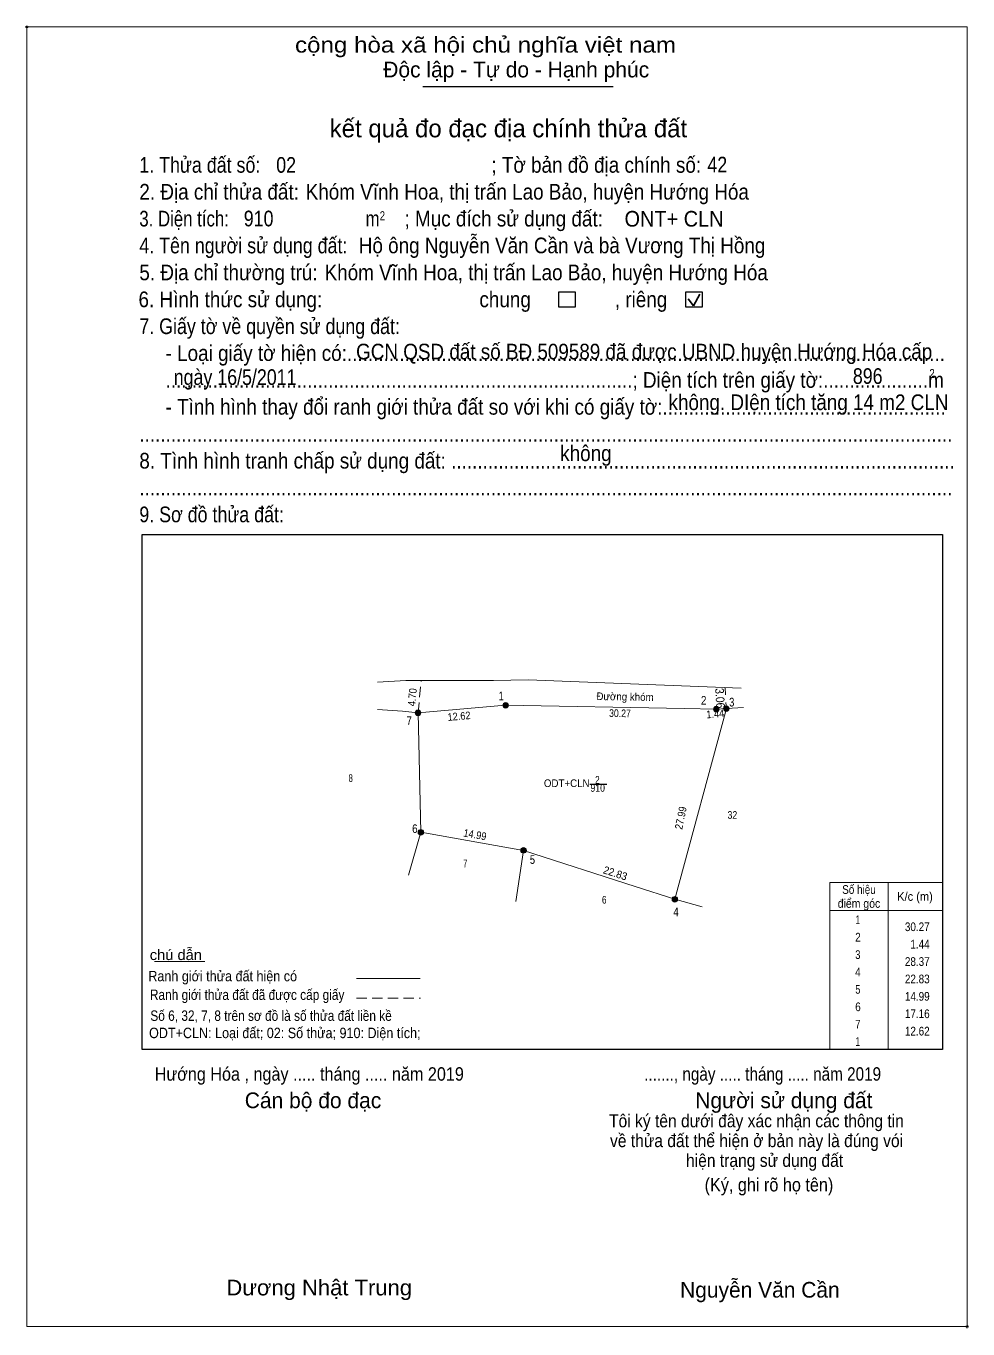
# Model space of a CAD drawing. Header units: metres. Extents: x 537460 to 538140, y 1836762 to 1837133.
# Drawn here: x 537459.9 to 537595.1, y 1836945.9 to 1837133.1 of the extents above; entities that cross this region are included whole.
import ezdxf
from ezdxf.enums import TextEntityAlignment as Align

# ---------------------------------------------------------------- set-up
doc = ezdxf.new("R2010")
doc.units = ezdxf.units.M
doc.header["$LTSCALE"] = 0.5
doc.header["$PDMODE"] = 32
doc.header["$PDSIZE"] = 0.25
doc.linetypes.add('MEDIUM_DASHED', pattern=[4.5, 3, -1.5])
for name, color, linetype, lineweight in [('1', 7, 'Continuous', 13), ('17', 7, 'Continuous', 13), ('18', 7, 'Continuous', 13), ('2', 7, 'Continuous', 25), ('44', 7, 'Continuous', 13), ('6', 7, 'Continuous', 13), ('63', 7, 'Continuous', 13)]:
    doc.layers.add(name, color=color, linetype=linetype, lineweight=lineweight)

msp = doc.modelspace()

# ---------------------------------------------------------------- hatches: boundary and pattern name
at = {"layer": '1'}
for points in [[(537516.56, 1837034.41, 1), (537515.76, 1837034.41, 1)], [(537529.13, 1837035.49, 1), (537528.33, 1837035.49, 1)], [(537559.39, 1837034.93, 1), (537558.59, 1837034.93, 1)], [(537560.83, 1837035.01, 1), (537560.03, 1837035.01, 1)], [(537516.95, 1837017.25, 1), (537516.15, 1837017.25, 1)], [(537531.71, 1837014.65, 1), (537530.91, 1837014.65, 1)], [(537553.43, 1837007.62, 1), (537552.63, 1837007.62, 1)]]:
    msp.add_hatch(color=256, dxfattribs=at).paths.add_polyline_path(points)

# ---------------------------------------------------------------- linework, layer by layer
for p, q in [((537560.25, 1837038.06), (537560.31, 1837037.01)), ((537560.38, 1837035.9), (537560.43, 1837035.01))]:
    msp.add_line(p, q, dxfattribs=at)
msp.add_lwpolyline([(537553.03, 1837007.62), (537560.43, 1837035.01), (537562.88, 1837035.16)], dxfattribs=at)
for centre in [(537516.16, 1837034.41), (537528.73, 1837035.49), (537558.99, 1837034.93), (537560.43, 1837035.01), (537516.55, 1837017.25), (537531.31, 1837014.65), (537553.03, 1837007.62)]:
    msp.add_circle(centre, 0.4, dxfattribs=at)
at = {"layer": '17'}
msp.add_line((537478.29, 1836998.68), (537485.53, 1836998.68), dxfattribs=at)
at = {"layer": '18'}
msp.add_line((537553.03, 1837007.62), (537556.94, 1837006.53), dxfattribs=at)
at = {"layer": '2'}
for p, q in [((537516.86, 1837124.4), (537544.16, 1837124.4)), ((537476.55, 1837060.01), (537591.48, 1837060.01)), ((537591.48, 1837060.01), (537591.48, 1836986.02))]:
    msp.add_line(p, q, dxfattribs=at)
at = {"layer": '2', "lineweight": 35}
for p, q in [((537555.7, 1837092.88), (537556.64, 1837094.55)), ((537554.94, 1837093.88), (537555.7, 1837092.88))]:
    msp.add_line(p, q, dxfattribs=at)
at = {"layer": '2', "lineweight": 13}
msp.add_lwpolyline([(537459.99, 1837132.96), (537595, 1837132.96), (537595, 1836946.23), (537459.99, 1836946.23)], close=True, dxfattribs=at)
at = {"layer": '2'}
for points in [[(537536.39, 1837094.88), (537538.71, 1837094.88), (537538.71, 1837092.71), (537536.39, 1837092.71)], [(537554.63, 1837094.88), (537556.95, 1837094.88), (537556.95, 1837092.71), (537554.63, 1837092.71)]]:
    msp.add_lwpolyline(points, close=True, dxfattribs=at)
msp.add_lwpolyline([(537591.48, 1836986.02), (537476.55, 1836986.02), (537476.55, 1837060.01)], dxfattribs=at)
for p in [(537459.99, 1837132.96), (537595, 1836946.23)]:
    msp.add_point(p, dxfattribs=at)
at = {"layer": '44'}
for p, q in [((537554.43, 1837035.01), (537558.99, 1837034.93)), ((537558.99, 1837034.93), (537560.43, 1837035.01)), ((537547.32, 1837009.47), (537553.03, 1837007.62))]:
    msp.add_line(p, q, dxfattribs=at)
at = {"layer": '6', "linetype": 'MEDIUM_DASHED'}
for p, q in [((537516.16, 1837034.41), (537516.6, 1837039.08)), ((537507.3, 1836993.4), (537516.5, 1836993.4))]:
    msp.add_line(p, q, dxfattribs=at)
at = {"layer": '6'}
for p, q in [((537562.58, 1837037.97), (537531.95, 1837039.16)), ((537516.16, 1837034.41), (537528.73, 1837035.49)), ((537516.16, 1837034.41), (537528.73, 1837035.49)), ((537516.16, 1837034.41), (537528.73, 1837035.49)), ((537528.73, 1837035.49), (537516.16, 1837034.41)), ((537554.43, 1837035.01), (537528.73, 1837035.49)), ((537516.55, 1837017.25), (537514.78, 1837011.09)), ((537547.32, 1837009.47), (537531.31, 1837014.65)), ((537507.31, 1836996.22), (537516.45, 1836996.22))]:
    msp.add_line(p, q, dxfattribs=at)
at = {"layer": '6', "lineweight": 25}
msp.add_line((537540.83, 1837024.15), (537543.26, 1837024.15), dxfattribs=at)
at = {"layer": '6'}
for points in [[(537510.33, 1837038.82), (537514.4, 1837039.08), (537526.99, 1837039.07), (537531.95, 1837039.16)], [(537516.16, 1837034.41), (537513.92, 1837034.66), (537510.35, 1837034.91)], [(537516.16, 1837034.41), (537528.73, 1837035.49), (537516.16, 1837034.41)], [(537516.16, 1837034.41), (537516.55, 1837017.25), (537531.31, 1837014.65), (537530.18, 1837007.32)]]:
    msp.add_lwpolyline(points, dxfattribs=at)
at = {"layer": '63'}
for p, q in [((537583.68, 1837010.02), (537583.68, 1836986.02)), ((537583.68, 1837010.02), (537583.68, 1836986.02)), ((537575.28, 1837006.02), (537591.48, 1837006.02))]:
    msp.add_line(p, q, dxfattribs=at)
msp.add_lwpolyline([(537575.28, 1837010.02), (537591.48, 1837010.02), (537591.48, 1836986.02), (537575.28, 1836986.02)], close=True, dxfattribs=at)

# ---------------------------------------------------------------- texts
at = {"layer": '1', "width": 0.9}
msp.add_text('3.06', height=1.25, rotation=273.377, dxfattribs=at).set_placement((537558.9049, 1837036.4718), align=Align.CENTER)
at = {"layer": '2'}
for s, height, width, p in [('cộng hòa xã hội chủ nghĩa việt nam', 2.253, 1.15, (537498.49, 1837129.27)), ('1. Thửa đất số:', 2.253, 0.85, (537476.13, 1837112.01)), ('02', 2.25, 0.85, (537495.79, 1837112.01)), ('; Tờ bản đồ địa chính số:', 2.253, 0.9, (537526.69, 1837112.01)), ('42', 2.25, 0.85, (537557.71, 1837112.05)), ('2. Địa chỉ thửa đất:', 2.253, 0.9, (537476.13, 1837108.15)), ('Khóm Vĩnh Hoa, thị trấn Lao Bảo, huyện Hướng Hóa', 2.25, 0.9, (537500.02, 1837108.15)), ('3. Diện tích:', 2.253, 0.8, (537476.13, 1837104.29)), ('910', 2.25, 0.85, (537491.13, 1837104.31)), ('m', 2.253, 0.8, (537508.62, 1837104.29)), ('2', 1.288, 0.8, (537510.65, 1837105.19)), ('; Mục đích sử dụng đất:', 2.253, 0.9, (537514.21, 1837104.29)), ('ONT+ CLN', 2.25, 0.95, (537545.81, 1837104.27)), ('4. Tên người sử dụng đất:', 2.253, 0.85, (537476.13, 1837100.43)), ('Hộ ông Nguyễn Văn Cần và bà Vương Thị Hồng', 2.25, 0.9, (537507.65, 1837100.44)), ('5. Địa chỉ thường trú:', 2.253, 0.9, (537476.13, 1837096.56)), ('Khóm Vĩnh Hoa, thị trấn Lao Bảo, huyện Hướng Hóa', 2.25, 0.9, (537502.74, 1837096.56)), ('6. Hình thức sử dụng:', 2.253, 0.9, (537476.01, 1837092.69)), ('chung                , riêng', 2.253, 0.9, (537524.97, 1837092.69)), ('7. Giấy tờ về quyền sử dụng đất:', 2.253, 0.85, (537476.13, 1837088.83)), ('     - Loại giấy tờ hiện có:..................................................................................................................', 2.253, 0.9, (537476.13, 1837084.97)), ('GCN QSD đất số BĐ 509589 đã được UBND huyện Hướng Hóa cấp', 2.25, 0.9, (537507.26, 1837085.19)), ('     .........................................................................................; Diện tích trên giấy tờ:....................m', 2.253, 0.9, (537476.13, 1837081.11)), ('ngày 16/5/2011', 2.25, 0.85, (537481.07, 1837081.52)), ('896', 2.25, 0.85, (537578.6, 1837081.67)), ('2', 1.288, 0.8, (537589.59, 1837082.53)), ('     - Tình hình thay đổi ranh giới thửa đất so với khi có giấy tờ:......................................................', 2.253, 0.9, (537476.13, 1837077.25)), ('không. DIện tích tăng 14 m2 CLN', 2.25, 0.9, (537552.13, 1837077.91)), ('...........................................................................................................................................................', 2.253, 0.9, (537476.13, 1837073.38)), ('8. Tình hình tranh chấp sử dụng đất: ................................................................................................', 2.253, 0.9, (537476.13, 1837069.51)), ('không', 2.254, 0.9, (537536.57, 1837070.58)), ('...........................................................................................................................................................', 2.253, 0.9, (537476.13, 1837065.65)), ('9. Sơ đồ thửa đất:', 2.253, 0.85, (537476.13, 1837061.79)), ('Hướng Hóa , ngày ..... tháng ..... năm 2019', 1.93, 0.9, (537478.34, 1836981.56)), ('......., ngày ..... tháng ..... năm 2019', 1.93, 0.85, (537548.63, 1836981.56)), ('(Ký, ghi rõ họ tên)', 1.932, 0.9, (537557.31, 1836965.65)), ('Dương Nhật Trung', 2.25, 1.05, (537488.63, 1836950.71))]:
    msp.add_text(s, height=height, dxfattribs=dict(at, width=width)).set_placement(p)
for s, height, p in [('Độc lập - Tự do - Hạnh phúc', 2.253, (537511.16, 1837125.71)), ('Người sử dụng đất', 2.253, (537555.97, 1836977.61)), ('Cán bộ đo đạc', 2.254, (537491.27, 1836977.61)), ('Nguyễn Văn Cần', 2.25, (537553.79, 1836950.39))]:
    msp.add_text(s, height=height, dxfattribs=at).set_placement(p)
for s, height, p in [('kết quả đo đạc địa chính thửa đất', 2.576, (537529.135, 1837117.1)), ('.', 0.644, (537594.9886, 1836945.89))]:
    msp.add_text(s, height=height, dxfattribs=at).set_placement(p, align=Align.CENTER)
at = {"layer": '2', "width": 0.9}
for s, p in [('Tôi ký tên dưới đây xác nhận các thông tin', (537564.75, 1836974.86)), ('về thửa đất thể hiện ở bản này là đúng vói', (537564.77, 1836972.01)), ('hiện trạng sử dụng đất', (537565.92, 1836969.17))]:
    msp.add_text(s, height=1.862, dxfattribs=at).set_placement(p, align=Align.CENTER)
at = {"layer": '6'}
for s, rotation, width, p in [('4.70', 84.618, 0.9, (537515.8709, 1837036.6034)), ('Đường khóm', 358.943, 0.95, (537545.8749, 1837036.1804)), ('12.62', 4.911, 0.9, (537522.0879, 1837033.3807)), ('30.27', 358.943, 0.85, (537545.1449, 1837033.8008)), ('1.44', 4.912, 0.9, (537558.8879, 1837033.7198)), ('27.99', 78.481, 0.9, (537554.4194, 1837019.1952)), ('14.99', 350.01, 0.9, (537524.2396, 1837016.3677)), ('22.83', 342.061, 0.95, (537544.3156, 1837010.844))]:
    msp.add_text(s, height=1.1, rotation=rotation, dxfattribs=dict(at, width=width)).set_placement(p, align=Align.CENTER)
for s, width, p in [('8', 0.75, (537506.485, 1837024.48)), ('2', 0.8, (537541.915, 1837024.23)), ('910', 0.85, (537541.955, 1837023.07)), ('32', 0.85, (537561.295, 1837019.19)), ('7', 0.75, (537522.935, 1837012.23)), ('6', 0.8, (537542.895, 1837007))]:
    msp.add_text(s, height=1.1, dxfattribs=dict(at, width=width)).set_placement(p, align=Align.CENTER)
at = {"layer": '6', "width": 0.95}
msp.add_text('ODT+CLN', height=1.1, dxfattribs=at).set_placement((537540.79, 1837023.75), align=Align.RIGHT)
at = {"layer": '6'}
for s, width, p in [('chú dẫn', 1.05, (537477.63, 1836998.89)), ('Ranh giới thửa đất hiện có ', 0.9, (537477.42, 1836995.84)), ('Ranh giới thửa đất đã được cấp giấy', 0.85, (537477.65, 1836993.16)), ('Số 6, 32, 7, 8 trên sơ đồ là số thửa đất liền kề', 0.85, (537477.71, 1836990.15)), ('ODT+CLN: Loại đất; 02: Số thửa; 910: Diện tích;', 0.9, (537477.53, 1836987.67))]:
    msp.add_text(s, height=1.5, dxfattribs=dict(at, width=width)).set_placement(p)
at = {"layer": '63'}
for s, width, p in [(' 1', 0.75, (537528.45, 1837036.21)), (' 2', 0.85, (537557.57, 1837035.58)), (' 3', 0.8, (537561.58, 1837035.32)), (' 7', 0.8, (537515.26, 1837032.65)), (' 6', 0.85, (537516.09, 1837017.14)), (' 5', 0.8, (537532.96, 1837012.71)), (' 4', 0.85, (537553.6, 1837005.18)), ('30.27', 0.85, (537589.63, 1837003.05)), ('1.44', 0.85, (537589.63, 1837000.55)), ('28.37', 0.85, (537589.63, 1836998.05)), ('22.83', 0.85, (537589.63, 1836995.55)), ('14.99', 0.85, (537589.63, 1836993.05)), ('17.16', 0.85, (537589.63, 1836990.55)), ('12.62', 0.85, (537589.63, 1836988.05))]:
    msp.add_text(s, height=1.25, dxfattribs=dict(at, width=width)).set_placement(p, align=Align.RIGHT)
for s, width, p in [('Số hiệu', 0.85, (537579.48, 1837008.4)), ('K/c (m)', 0.95, (537587.525, 1837007.4)), ('điểm góc', 0.9, (537579.48, 1837006.4)), (' 1', 0.75, (537579.13, 1837004.05)), (' 2', 0.85, (537579.135, 1837001.55)), (' 3', 0.8, (537579.125, 1836999.05)), (' 4', 0.85, (537579.13, 1836996.55)), (' 5', 0.8, (537579.135, 1836994.05)), (' 6', 0.85, (537579.135, 1836991.55)), (' 7', 0.8, (537579.135, 1836989.05)), (' 1', 0.75, (537579.13, 1836986.55))]:
    msp.add_text(s, height=1.25, dxfattribs=dict(at, width=width)).set_placement(p, align=Align.CENTER)

doc.saveas('drawing.dxf')
